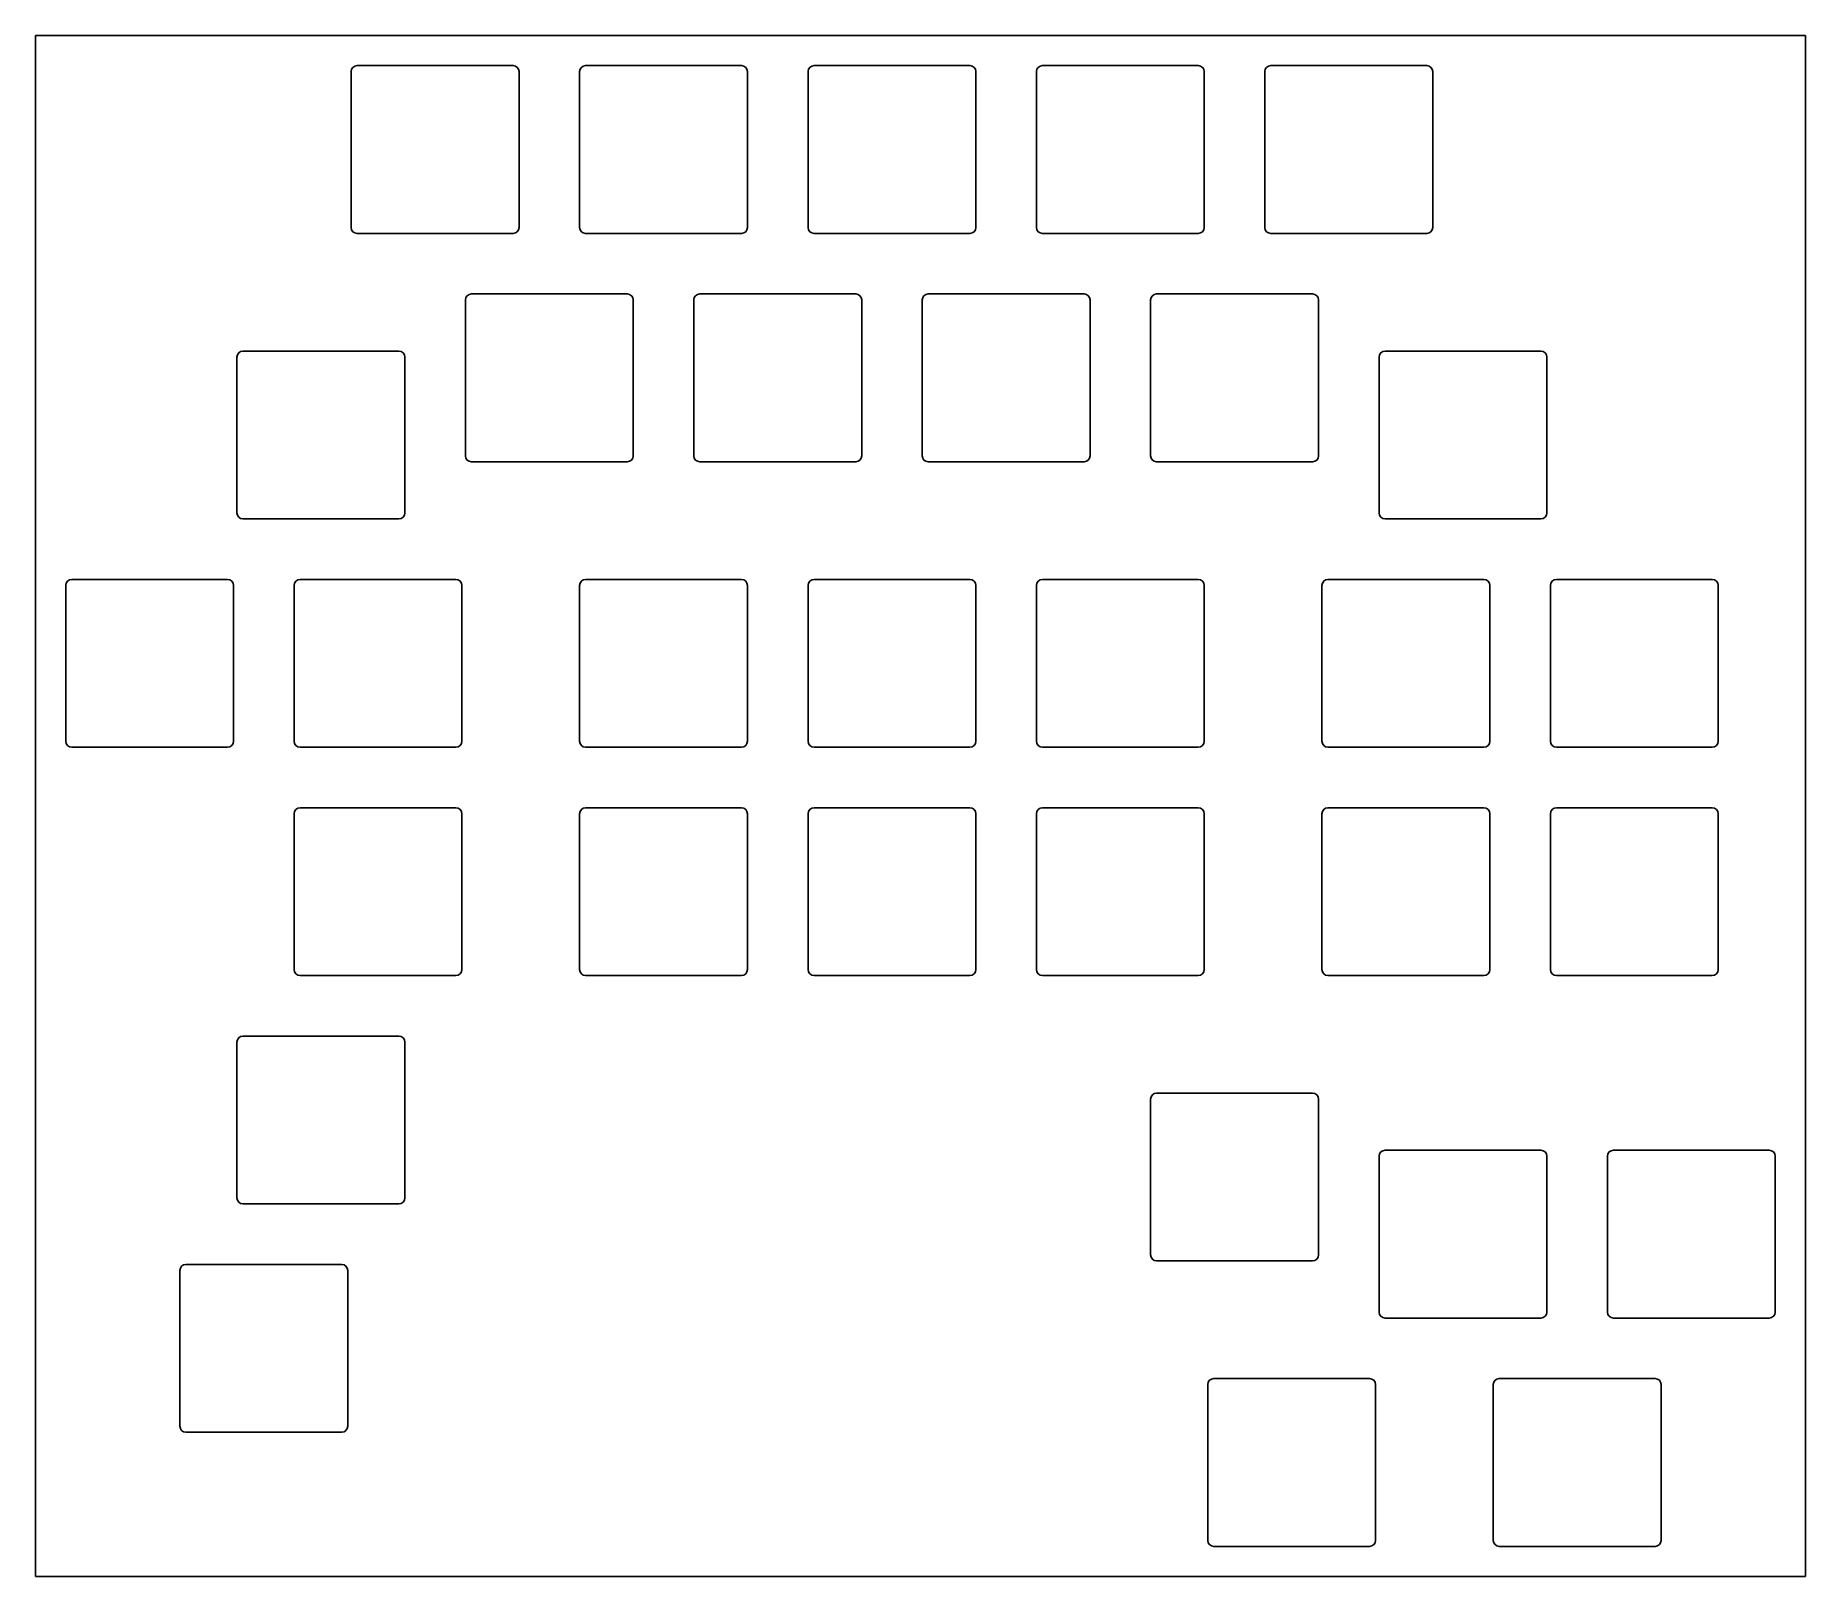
# Model space of a CAD drawing. Header units: millimetres. Extents: x 0 to 148, y -129 to 0.
import ezdxf

# ---------------------------------------------------------------- set-up
doc = ezdxf.new("R2010")
doc.units = ezdxf.units.MM

msp = doc.modelspace()

# ---------------------------------------------------------------- linework, layer by layer
for p, q in [((0, 0), (147.6375, 0)), ((0, -128.5875), (0, 0)), ((147.6375, -128.5875), (147.6375, 0)), ((26.8375, -2.525), (39.8375, -2.525)), ((45.8875, -2.525), (58.8875, -2.525)), ((64.9375, -2.525), (77.9375, -2.525)), ((83.9875, -2.525), (96.9875, -2.525)), ((103.0375, -2.525), (116.0375, -2.525)), ((26.3375, -3.025), (26.3375, -16.025)), ((40.3375, -3.025), (40.3375, -16.025)), ((45.3875, -3.025), (45.3875, -16.025)), ((59.3875, -3.025), (59.3875, -16.025)), ((64.4375, -3.025), (64.4375, -16.025)), ((78.4375, -3.025), (78.4375, -16.025)), ((83.4875, -3.025), (83.4875, -16.025)), ((97.4875, -3.025), (97.4875, -16.025)), ((102.5375, -3.025), (102.5375, -16.025)), ((116.5375, -3.025), (116.5375, -16.025)), ((26.8375, -16.525), (39.8375, -16.525)), ((45.8875, -16.525), (58.8875, -16.525)), ((64.9375, -16.525), (77.9375, -16.525)), ((83.9875, -16.525), (96.9875, -16.525)), ((103.0375, -16.525), (116.0375, -16.525)), ((35.8625, -22.075), (35.8625, -35.075)), ((36.3625, -21.575), (49.3625, -21.575)), ((49.8625, -22.075), (49.8625, -35.075)), ((54.9125, -22.075), (54.9125, -35.075)), ((55.4125, -21.575), (68.4125, -21.575)), ((68.9125, -22.075), (68.9125, -35.075)), ((73.9625, -22.075), (73.9625, -35.075)), ((74.4625, -21.575), (87.4625, -21.575)), ((87.9625, -22.075), (87.9625, -35.075)), ((93.0125, -22.075), (93.0125, -35.075)), ((93.5125, -21.575), (106.5125, -21.575)), ((107.0125, -22.075), (107.0125, -35.075)), ((17.3125, -26.3375), (30.3125, -26.3375)), ((112.5625, -26.3375), (125.5625, -26.3375)), ((16.8125, -26.8375), (16.8125, -39.8375)), ((30.8125, -26.8375), (30.8125, -39.8375)), ((112.0625, -26.8375), (112.0625, -39.8375)), ((126.0625, -26.8375), (126.0625, -39.8375)), ((36.3625, -35.575), (49.3625, -35.575)), ((55.4125, -35.575), (68.4125, -35.575)), ((74.4625, -35.575), (87.4625, -35.575)), ((93.5125, -35.575), (106.5125, -35.575)), ((17.3125, -40.3375), (30.3125, -40.3375)), ((112.5625, -40.3375), (125.5625, -40.3375)), ((3.025, -45.3875), (16.025, -45.3875)), ((22.075, -45.3875), (35.075, -45.3875)), ((45.8875, -45.3875), (58.8875, -45.3875)), ((64.9375, -45.3875), (77.9375, -45.3875)), ((83.9875, -45.3875), (96.9875, -45.3875)), ((107.8, -45.3875), (120.8, -45.3875)), ((126.85, -45.3875), (139.85, -45.3875)), ((2.525, -45.8875), (2.525, -58.8875)), ((16.525, -45.8875), (16.525, -58.8875)), ((21.575, -45.8875), (21.575, -58.8875)), ((35.575, -45.8875), (35.575, -58.8875)), ((45.3875, -45.8875), (45.3875, -58.8875)), ((59.3875, -45.8875), (59.3875, -58.8875)), ((64.4375, -45.8875), (64.4375, -58.8875)), ((78.4375, -45.8875), (78.4375, -58.8875)), ((83.4875, -45.8875), (83.4875, -58.8875)), ((97.4875, -45.8875), (97.4875, -58.8875)), ((107.3, -45.8875), (107.3, -58.8875)), ((121.3, -45.8875), (121.3, -58.8875)), ((126.35, -45.8875), (126.35, -58.8875)), ((140.35, -45.8875), (140.35, -58.8875)), ((3.025, -59.3875), (16.025, -59.3875)), ((22.075, -59.3875), (35.075, -59.3875)), ((45.8875, -59.3875), (58.8875, -59.3875)), ((64.9375, -59.3875), (77.9375, -59.3875)), ((83.9875, -59.3875), (96.9875, -59.3875)), ((107.8, -59.3875), (120.8, -59.3875)), ((126.85, -59.3875), (139.85, -59.3875)), ((21.575, -64.9375), (21.575, -77.9375)), ((22.075, -64.4375), (35.075, -64.4375)), ((35.575, -64.9375), (35.575, -77.9375)), ((45.3875, -64.9375), (45.3875, -77.9375)), ((45.8875, -64.4375), (58.8875, -64.4375)), ((59.3875, -64.9375), (59.3875, -77.9375)), ((64.4375, -64.9375), (64.4375, -77.9375)), ((64.9375, -64.4375), (77.9375, -64.4375)), ((78.4375, -64.9375), (78.4375, -77.9375)), ((83.4875, -64.9375), (83.4875, -77.9375)), ((83.9875, -64.4375), (96.9875, -64.4375)), ((97.4875, -64.9375), (97.4875, -77.9375)), ((107.3, -64.9375), (107.3, -77.9375)), ((107.8, -64.4375), (120.8, -64.4375)), ((121.3, -64.9375), (121.3, -77.9375)), ((126.35, -64.9375), (126.35, -77.9375)), ((126.85, -64.4375), (139.85, -64.4375)), ((140.35, -64.9375), (140.35, -77.9375)), ((22.075, -78.4375), (35.075, -78.4375)), ((45.8875, -78.4375), (58.8875, -78.4375)), ((64.9375, -78.4375), (77.9375, -78.4375)), ((83.9875, -78.4375), (96.9875, -78.4375)), ((107.8, -78.4375), (120.8, -78.4375)), ((126.85, -78.4375), (139.85, -78.4375)), ((16.8125, -83.9875), (16.8125, -96.9875)), ((17.3125, -83.4875), (30.3125, -83.4875)), ((30.8125, -83.9875), (30.8125, -96.9875)), ((93.5125, -88.25), (106.5125, -88.25)), ((93.0125, -88.75), (93.0125, -101.75)), ((107.0125, -88.75), (107.0125, -101.75)), ((112.0625, -93.5125), (112.0625, -106.5125)), ((112.5625, -93.0125), (125.5625, -93.0125)), ((126.0625, -93.5125), (126.0625, -106.5125)), ((131.1125, -93.5125), (131.1125, -106.5125)), ((131.6125, -93.0125), (144.6125, -93.0125)), ((145.1125, -93.5125), (145.1125, -106.5125)), ((17.3125, -97.4875), (30.3125, -97.4875)), ((12.05, -103.0375), (12.05, -116.0375)), ((12.55, -102.5375), (25.55, -102.5375)), ((26.05, -103.0375), (26.05, -116.0375)), ((93.5125, -102.25), (106.5125, -102.25)), ((112.5625, -107.0125), (125.5625, -107.0125)), ((131.6125, -107.0125), (144.6125, -107.0125)), ((98.275, -112.0625), (111.275, -112.0625)), ((122.0875, -112.0625), (135.0875, -112.0625)), ((97.775, -112.5625), (97.775, -125.5625)), ((111.775, -112.5625), (111.775, -125.5625)), ((121.5875, -112.5625), (121.5875, -125.5625)), ((135.5875, -112.5625), (135.5875, -125.5625)), ((12.55, -116.5375), (25.55, -116.5375)), ((98.275, -126.0625), (111.275, -126.0625)), ((122.0875, -126.0625), (135.0875, -126.0625)), ((0, -128.5875), (147.6375, -128.5875))]:
    msp.add_line(p, q)
for centre, start, end in [((26.8375, -3.025), 90, 180), ((39.8375, -3.025), 0, 90), ((45.8875, -3.025), 90, 180), ((58.8875, -3.025), 0, 90), ((64.9375, -3.025), 90, 180), ((77.9375, -3.025), 0, 90), ((83.9875, -3.025), 90, 180), ((96.9875, -3.025), 0, 90), ((103.0375, -3.025), 90, 180), ((116.0375, -3.025), 0, 90), ((26.8375, -16.025), 180, 270), ((39.8375, -16.025), 270, 0), ((45.8875, -16.025), 180, 270), ((58.8875, -16.025), 270, 0), ((64.9375, -16.025), 180, 270), ((77.9375, -16.025), 270, 0), ((83.9875, -16.025), 180, 270), ((96.9875, -16.025), 270, 0), ((103.0375, -16.025), 180, 270), ((116.0375, -16.025), 270, 0), ((36.3625, -22.075), 90, 180), ((49.3625, -22.075), 0, 90), ((55.4125, -22.075), 90, 180), ((68.4125, -22.075), 0, 90), ((74.4625, -22.075), 90, 180), ((87.4625, -22.075), 0, 90), ((93.5125, -22.075), 90, 180), ((106.5125, -22.075), 0, 90), ((17.3125, -26.8375), 90, 180), ((30.3125, -26.8375), 0, 90), ((112.5625, -26.8375), 90, 180), ((125.5625, -26.8375), 0, 90), ((36.3625, -35.075), 180, 270), ((49.3625, -35.075), 270, 0), ((55.4125, -35.075), 180, 270), ((68.4125, -35.075), 270, 0), ((74.4625, -35.075), 180, 270), ((87.4625, -35.075), 270, 0), ((93.5125, -35.075), 180, 270), ((106.5125, -35.075), 270, 0), ((17.3125, -39.8375), 180, 270), ((30.3125, -39.8375), 270, 0), ((112.5625, -39.8375), 180, 270), ((125.5625, -39.8375), 270, 0), ((3.025, -45.8875), 90, 180), ((16.025, -45.8875), 0, 90), ((22.075, -45.8875), 90, 180), ((35.075, -45.8875), 0, 90), ((45.8875, -45.8875), 90, 180), ((58.8875, -45.8875), 0, 90), ((64.9375, -45.8875), 90, 180), ((77.9375, -45.8875), 0, 90), ((83.9875, -45.8875), 90, 180), ((96.9875, -45.8875), 0, 90), ((107.8, -45.8875), 90, 180), ((120.8, -45.8875), 0, 90), ((126.85, -45.8875), 90, 180), ((139.85, -45.8875), 0, 90), ((3.025, -58.8875), 180, 270), ((16.025, -58.8875), 270, 0), ((22.075, -58.8875), 180, 270), ((35.075, -58.8875), 270, 0), ((45.8875, -58.8875), 180, 270), ((58.8875, -58.8875), 270, 0), ((64.9375, -58.8875), 180, 270), ((77.9375, -58.8875), 270, 0), ((83.9875, -58.8875), 180, 270), ((96.9875, -58.8875), 270, 0), ((107.8, -58.8875), 180, 270), ((120.8, -58.8875), 270, 0), ((126.85, -58.8875), 180, 270), ((139.85, -58.8875), 270, 0), ((22.075, -64.9375), 90, 180), ((35.075, -64.9375), 0, 90), ((45.8875, -64.9375), 90, 180), ((58.8875, -64.9375), 0, 90), ((64.9375, -64.9375), 90, 180), ((77.9375, -64.9375), 0, 90), ((83.9875, -64.9375), 90, 180), ((96.9875, -64.9375), 0, 90), ((107.8, -64.9375), 90, 180), ((120.8, -64.9375), 0, 90), ((126.85, -64.9375), 90, 180), ((139.85, -64.9375), 0, 90), ((22.075, -77.9375), 180, 270), ((35.075, -77.9375), 270, 0), ((45.8875, -77.9375), 180, 270), ((58.8875, -77.9375), 270, 0), ((64.9375, -77.9375), 180, 270), ((77.9375, -77.9375), 270, 0), ((83.9875, -77.9375), 180, 270), ((96.9875, -77.9375), 270, 0), ((107.8, -77.9375), 180, 270), ((120.8, -77.9375), 270, 0), ((126.85, -77.9375), 180, 270), ((139.85, -77.9375), 270, 0), ((17.3125, -83.9875), 90, 180), ((30.3125, -83.9875), 0, 90), ((93.5125, -88.75), 90, 180), ((106.5125, -88.75), 0, 90), ((112.5625, -93.5125), 90, 180), ((125.5625, -93.5125), 0, 90), ((131.6125, -93.5125), 90, 180), ((144.6125, -93.5125), 0, 90), ((17.3125, -96.9875), 180, 270), ((30.3125, -96.9875), 270, 0), ((93.5125, -101.75), 180, 270), ((106.5125, -101.75), 270, 0), ((12.55, -103.0375), 90, 180), ((25.55, -103.0375), 0, 90), ((112.5625, -106.5125), 180, 270), ((125.5625, -106.5125), 270, 0), ((131.6125, -106.5125), 180, 270), ((144.6125, -106.5125), 270, 0), ((98.275, -112.5625), 90, 180), ((111.275, -112.5625), 0, 90), ((122.0875, -112.5625), 90, 180), ((135.0875, -112.5625), 0, 90), ((12.55, -116.0375), 180, 270), ((25.55, -116.0375), 270, 0), ((98.275, -125.5625), 180, 270), ((111.275, -125.5625), 270, 0), ((122.0875, -125.5625), 180, 270), ((135.0875, -125.5625), 270, 0)]:
    msp.add_arc(centre, 0.5, start, end)

doc.saveas('drawing.dxf')
